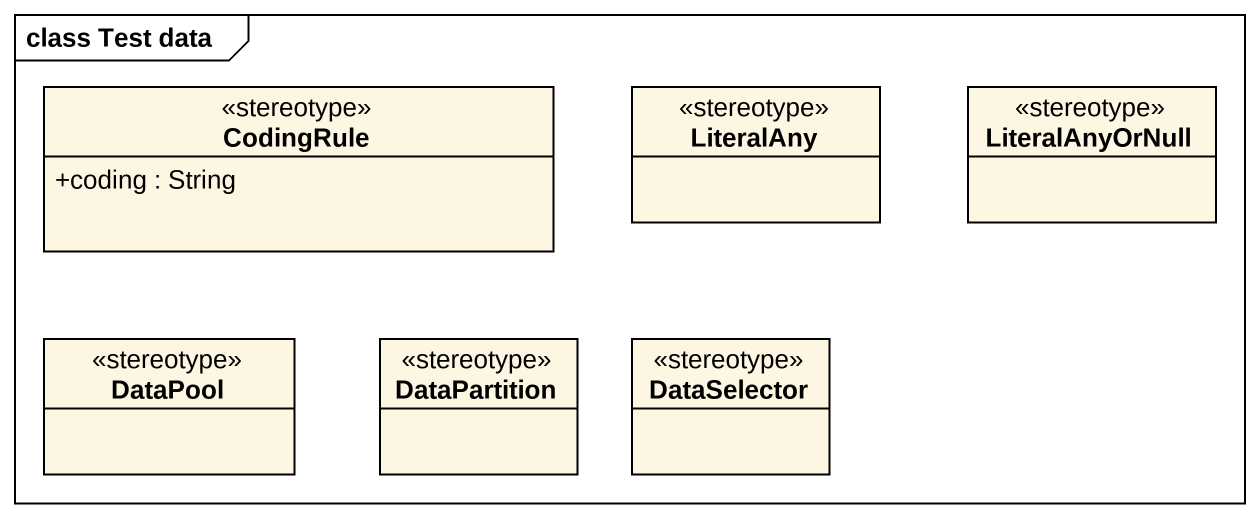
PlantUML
@startuml
mainframe class Test data
hide circle
hide empty members
skinparam classAttributeIconSize 0
class CodingRule <<stereotype>> {
  +coding : String
}
class LiteralAny <<stereotype>>
class LiteralAnyOrNull <<stereotype>>
class DataPool <<stereotype>>
class DataPartition <<stereotype>>
class DataSelector <<stereotype>>
@enduml
